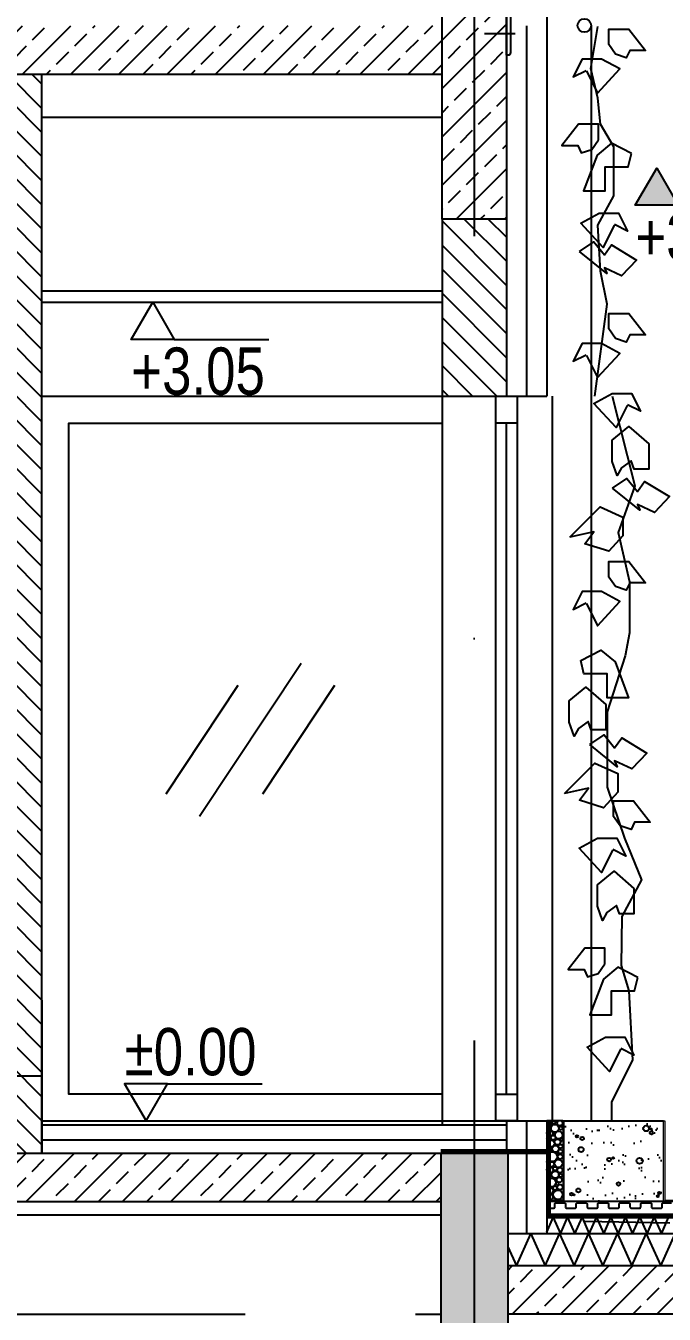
# Model space of a CAD drawing. Header units: millimetres. Extents: x -135140 to 267856, y -70704 to 149933.
# Drawn here: x -45246 to -42869, y 91517 to 96317 of the extents above; entities that cross this region are included whole.
import ezdxf

# ---------------------------------------------------------------- set-up
doc = ezdxf.new("R2010")
doc.units = ezdxf.units.MM
doc.header["$LTSCALE"] = 99.9
for name, pattern in [('0707_PB_080619_gn_xref$0$ACAD_ISO03W100', [30, 12, -18]), ('ACAD_ISO10W100', [18, 12, -3, 0, -3]), ('AUDIT_D_080509132939-0', [0]), ('HIDDEN', [9.525, 6.35, -3.175])]:
    doc.linetypes.add(name, pattern=pattern)
for name, color, linetype in [('+48_HACZE', 253, 'Continuous'), ('+48_IZOLACJE', 250, 'Continuous'), ('+48_KOTY', 250, 'Continuous'), ('+48_MEBLE', 251, 'Continuous'), ('+48_OSIE', 8, 'Continuous'), ('+48_POSADZKA', 250, 'Continuous'), ('+48_PRZEKRÓJ', 250, 'Continuous'), ('+48_SCIANY', 250, 'Continuous'), ('+48_STOLARKA OKNA', 250, 'Continuous'), ('+48_STOLARKA_OKNA', 250, 'Continuous'), ('+48_SUFITY_PODWIESZANE', 250, 'Continuous'), ('+48_WEŁNA', 252, 'Continuous'), ('+48_WIDOK', 250, 'Continuous'), ('+48_ZIELEŃ', 250, 'Continuous'), ('1_CIENKA', 252, 'Continuous')]:
    doc.layers.add(name, color=color, linetype=linetype)
doc.layers.add('m1-działowe', color=250, linetype='Continuous', lineweight=13)
doc.styles.add('WRP_ARIAL', font='ARIAL.TTF', dxfattribs={"width": 0.8})
doc.linetypes.add('BATTING', pattern='A,0.00254,-2.54,[134,ltypeshp.shx,S=2.54,R=0,X=-2.54,Y=0],-5.08,[134,ltypeshp.shx,S=2.54,R=180,X=2.54,Y=0],-2.54', length=10.16254)

# ---------------------------------------------------------------- blocks, each defined once
blk = doc.blocks.new('koty')
at = {"layer": '+48_KOTY', "color": 3, "ltscale": 5}
blk.add_line((70403.15, 11224.99), (70423.15, 11224.99), dxfattribs=at)
blk.add_lwpolyline([(70398.6, 11217.11), (70403.15, 11224.99), (70394.05, 11224.99)], close=True, dxfattribs=at)
at = {"layer": '+48_KOTY', "color": 3, "style": 'WRP_ARIAL', "width": 0.8}
blk.add_attdef('POZIOM', (70403.19, 11226.78), '', height=10, dxfattribs=at)

msp = doc.modelspace()

# ---------------------------------------------------------------- hatches: boundary and pattern name
at = {"layer": '+48_HACZE', "linetype": 'AUDIT_D_080509132939-0'}
h = msp.add_hatch(dxfattribs=at)
h.set_pattern_fill('ANSI33', color=256, scale=20, angle=180, style=0)
h.set_pattern_definition([(225, (-740631.18, -76045.33), (89.802561, -89.802561), []), (225, (-740720.98, -76045.33), (89.802561, -89.802561), [63.5, -31.75])])
edge = h.paths.add_edge_path()
edge.add_line((-43456.3, 95597.4), (-43696.3, 95597.4))
edge.add_line((-43696.3, 95597.4), (-43696.3, 96137.4))
edge.add_line((-43696.3, 96137.4), (-50546.3, 96137.4))
edge.add_line((-50546.3, 96137.4), (-50546.3, 95842.7))
edge.add_line((-50546.3, 95842.7), (-52296.3, 95842.7))
edge.add_line((-52296.3, 95842.7), (-52296.3, 96397.4))
edge.add_line((-52296.3, 96397.4), (-52056.3, 96397.4))
edge.add_line((-52056.3, 96397.4), (-52056.3, 96047.4))
edge.add_line((-52056.3, 96047.4), (-50746.3, 96047.4))
edge.add_line((-50746.3, 96047.4), (-50746.3, 96317.4))
edge.add_line((-50746.3, 96317.4), (-43696.3, 96317.4))
edge.add_line((-43696.3, 96317.4), (-43696.3, 96397.4))
edge.add_line((-43696.3, 96397.4), (-43456.3, 96397.4))
edge.add_line((-43456.3, 96397.4), (-43456.3, 95597.4))
at = {"layer": '+48_HACZE'}
h = msp.add_hatch(dxfattribs=at)
h.set_pattern_fill('ANSI31', color=256, scale=20, angle=90, style=0)
h.set_pattern_definition([(135, (-740631.18, -58167.61), (-44.9012806, -44.9012806), [])])
h.paths.add_polyline_path([(-45186.3, 92404), (-45306.3, 92404), (-45306.3, 92117.4), (-45186.3, 92117.4)])
h.paths.add_polyline_path([(-45186.3, 93456.9), (-45306.3, 93529.4), (-45306.3, 92404), (-45186.3, 92404)])
h.paths.add_polyline_path([(-45186.3, 94263.8), (-45306.3, 94263.8), (-45306.3, 93529.4), (-45186.3, 93456.9)])
h.paths.add_polyline_path([(-45186.3, 95977.4), (-45306.3, 95977.4), (-45306.3, 94263.8), (-45186.3, 94263.8)])
h.paths.add_polyline_path([(-45186.3, 96137.4), (-45306.3, 96137.4), (-45306.3, 95977.4), (-45186.3, 95977.4)])
h = msp.add_hatch(dxfattribs=at)
h.set_pattern_fill('ANSI31', color=256, scale=20, angle=90, style=0)
h.set_pattern_definition([(135, (-740631.18, -76045.325), (-44.9012806, -44.9012806), [])])
h.paths.add_polyline_path([(-43576.3, 95597.4), (-43696.3, 95597.4), (-43696.3, 94937.4), (-43576.3, 94937.4)])
h.paths.add_polyline_path([(-43456.3, 95597.4), (-43576.3, 95597.4), (-43576.3, 94937.4), (-43456.3, 94937.4)])
at = {"layer": '+48_HACZE', "ltscale": 0.15}
h = msp.add_hatch(dxfattribs=at)
h.set_pattern_fill('AR-SAND', color=256, scale=2, style=0)
h.set_pattern_definition([(37.5, (-740631.18, -76045.325), (-3.200063, 97.8826475), [0, -77.216, 0, -86.36, 0, -82.55]), (7.5, (-740631.18, -76045.33), (89.904657, 143.36502), [0, -41.656, 0, -69.596, 0, -26.67]), (327.5, (-740693.66, -76045.325), (158.198474, 0.287437), [0, -25.4, 0, -91.44, 0, -119.38]), (317.5, (-740693.66, -76045.33), (152.71129, 44.585865), [0, -12.7, 0, -59.944, 0, -68.58])])
h.paths.add_polyline_path([(-43241.3, 92237.4), (-42871.3, 92237.4), (-42871.3, 91937.4), (-43241.3, 91937.4)])
at = {"layer": '+48_HACZE', "linetype": 'Continuous'}
h = msp.add_hatch(dxfattribs=at)
h.set_pattern_fill('ANSI33', color=256, scale=20, style=0)
h.set_pattern_definition([(45, (-740631.18, -76045.33), (-89.802561, 89.802561), []), (45, (-740541.38, -76045.33), (-89.802561, 89.802561), [63.5, -31.75])])
h.paths.add_polyline_path([(-27701.3, 88687.4), (-27701.3, 89087.4), (-27851.3, 89087.4), (-27851.3, 91867.4), (-28101.3, 91867.4), (-28101.3, 89087.4), (-28501.3, 89087.4), (-28501.3, 90087.4), (-28751.3, 90087.4), (-28751.3, 89087.4), (-32551.3, 89087.4), (-32551.3, 90087.4), (-32801.3, 90087.4), (-32801.3, 89087.4), (-35838.8, 89087.4), (-35838.8, 88587.4), (-36338.8, 88587.4), (-36338.8, 89087.4), (-38251.3, 89087.4), (-38251.3, 91937.4), (-38076.3, 91937.4), (-38076.3, 92117.4), (-38501.3, 92117.4), (-38501.3, 89087.4), (-43451.3, 89087.4), (-43451.3, 92117.4), (-43701.3, 92117.4), (-43701.3, 89087.4), (-52051.3, 89087.4), (-52051.3, 92117.4), (-52301.3, 92117.4), (-52301.3, 89087.4), (-52451.3, 89087.4), (-52451.3, 88687.4), (-37038.8, 88687.4), (-36638.8, 88287.4), (-35538.8, 88287.4), (-35138.8, 88687.4)])
h = msp.add_hatch(dxfattribs=at)
h.set_pattern_fill('ANSI33', color=256, scale=20, style=0)
h.set_pattern_definition([(45, (-740631.18, -58167.61), (-89.802561, 89.802561), []), (45, (-740541.38, -58167.61), (-89.802561, 89.802561), [63.5, -31.75])])
h.paths.add_polyline_path([(-43701.3, 92117.4), (-47651.3, 92117.4), (-47651.3, 91937.4), (-43701.3, 91937.4)])
h = msp.add_hatch(dxfattribs=at)
h.set_pattern_fill('ANSI33', color=256, scale=20, style=0)
h.set_pattern_definition([(45, (-651030.33, -76045.33), (-89.80256, 89.80256), []), (45, (-650940.53, -76045.33), (-89.80256, 89.80256), [63.5, -31.75])])
h.paths.add_polyline_path([(-38501.3, 91697.4), (-43451.3, 91697.4), (-43451.3, 91517.4), (-38501.3, 91517.4)])
at = {"layer": '+48_KOTY'}
msp.add_hatch(color=256, dxfattribs=at).paths.add_polyline_path([(-42816.7, 95648.7), (-42976.8, 95648.7), (-42896.7, 95787.4)])

# ---------------------------------------------------------------- linework, layer by layer
at = {"layer": '+48_HACZE', "ltscale": 0.15}
msp.add_line((-43241.3, 92237.4), (-42871.3, 92237.4), dxfattribs=at)
for points in [[(-43424, 96287.5), (-43538.3, 96287.5)], [(-43701.3, 92117.4), (-43306.3, 92117.4), (-43306.3, 91877.4), (-38646.3, 91877.4), (-38646.3, 92117.4), (-38256.3, 92117.4)]]:
    msp.add_lwpolyline(points, dxfattribs=at)
at = {"layer": '+48_HACZE', "ltscale": 0.1}
for centre, radius in [((-43296.9, 92229.1), 8.36), ((-43297.7, 92213.7), 6.37), ((-43276.1, 92210.5), 14.3), ((-43280.6, 92231.5), 6.24), ((-42936.3, 92209.4), 10.6), ((-42918.1, 92207.4), 2.15), ((-43294.8, 92191.5), 10.8), ((-43193.7, 92179.7), 4.34), ((-43174.4, 92172.2), 6.32), ((-42916.8, 92193.1), 5.66), ((-43178.5, 92130.7), 9.55), ((-43074, 92093.8), 6.83), ((-43058.7, 92099.5), 3.13), ((-42960.5, 92088.8), 11.4), ((-43214.6, 91964.9), 5.07), ((-43188.5, 91978.5), 7.43), ((-43039, 92002.8), 6.61), ((-42887.3, 91969), 4.32), ((-43204.7, 91962.1), 2.07), ((-42893, 91957.1), 3.65)]:
    msp.add_circle(centre, radius, dxfattribs=at)
at = {"layer": '+48_HACZE', "ltscale": 0.15}
for centre, radius in [((-43257.3, 92229.4), 10.2), ((-43254.1, 92210.4), 6.48), ((-43298.9, 92172.6), 6.8), ((-43290.4, 92153.6), 12.6), ((-43282.6, 92175.1), 8.28), ((-43279.1, 92191.6), 4.05), ((-43266.2, 92158.7), 10.8), ((-43261.6, 92184.9), 13.9), ((-43251.7, 92167.3), 4.81), ((-43296, 92131.3), 9.04), ((-43285.7, 92104.8), 18), ((-43273.9, 92133.6), 12.2), ((-43265.3, 92115.8), 4.41), ((-43256.5, 92104.2), 9), ((-43255.2, 92123.7), 7.77), ((-43255, 92142.6), 7.53), ((-43301.1, 92085.9), 4.84), ((-43294.2, 92054.7), 11.2), ((-43288.5, 92076.1), 9.38), ((-43275.2, 92059.7), 7.41), ((-43262.7, 92079.2), 14.6), ((-43297.6, 92034.4), 7.31), ((-43288.5, 92008.4), 16.4), ((-43275.2, 92037.3), 13.1), ((-43259.8, 92018.3), 9.83), ((-43257.3, 92054), 9.52), ((-43254.5, 92035.1), 6.62), ((-43293.8, 91977.2), 11.2), ((-43275.6, 91987.2), 7.23), ((-43265, 91962.6), 17.5), ((-43266.8, 92003.8), 5.21), ((-43257.3, 91991.1), 9.84), ((-43293.3, 91954.1), 9.61)]:
    msp.add_circle(centre, radius, dxfattribs=at)
at = {"layer": '+48_IZOLACJE', "linetype": '0707_PB_080619_gn_xref$0$ACAD_ISO03W100', "ltscale": 0.3, "const_width": 16}
for points in [[(-43298.3, 92237.4), (-43298.3, 91885.4), (-38654.3, 91885.4), (-38654.3, 92237.4)], [(-43701.3, 92125.4), (-43306.3, 92125.4)]]:
    msp.add_lwpolyline(points, dxfattribs=at)
at = {"layer": '+48_KOTY'}
msp.add_lwpolyline([(-42816.7, 95648.7), (-42976.8, 95648.7), (-42896.7, 95787.4), (-42816.7, 95648.7)], dxfattribs=at)
at = {"layer": '+48_MEBLE'}
for p, q in [((-45186.3, 94937.4), (-43696.3, 94937.4)), ((-44598.9, 93373.4), (-44220.5, 93943.4)), ((-44723.9, 93456.4), (-44455.6, 93860.4)), ((-44363.8, 93456.4), (-44095.5, 93860.4))]:
    msp.add_line(p, q, dxfattribs=at)
for points in [[(-43696.3, 94937.4), (-43696.3, 92222.4)], [(-43286.3, 94937.4), (-43286.3, 92222.4)], [(-43696.3, 92337.4), (-45086.3, 92337.4), (-45086.3, 94837.4), (-43696.3, 94837.4)]]:
    msp.add_lwpolyline(points, dxfattribs=at)
at = {"layer": '+48_OSIE', "linetype": 'ACAD_ISO10W100', "ltscale": 5}
msp.add_line((-43576.3, 101527.7), (-43576.3, 87128.9), dxfattribs=at)
at = {"layer": '+48_POSADZKA'}
msp.add_line((-45186.3, 92237.4), (-43456.3, 92237.4), dxfattribs=at)
at = {"layer": '+48_PRZEKRÓJ', "ltscale": 2}
msp.add_line((-50546.3, 96137.4), (-43696.3, 96137.4), dxfattribs=at)
at = {"layer": '+48_PRZEKRÓJ'}
msp.add_line((-43696.3, 95941.3), (-43696.3, 96137.4), dxfattribs=at)
msp.add_line((-43696.3, 95941.3), (-43696.3, 96137.4), dxfattribs=at)
for points in [[(-45186.3, 92687.4), (-45186.3, 92117.4)], [(-52301.3, 89087.4), (-52301.3, 92117.4), (-43451.3, 92117.4), (-43451.3, 89087.4)], [(-43701.3, 92117.4), (-43701.3, 89087.4)], [(-47651.3, 91937.4), (-43701.3, 91937.4)]]:
    msp.add_lwpolyline(points, dxfattribs=at)
at = {"layer": '+48_SCIANY'}
for p, q in [((-45186.3, 92117.4), (-45186.3, 96137.4)), ((-43696.3, 95597.4), (-43696.3, 94937.4)), ((-43456.3, 95597.4), (-43456.3, 94937.4)), ((-43456.3, 92237.4), (-43456.3, 92117.4))]:
    msp.add_line(p, q, dxfattribs=at)
at = {"layer": '+48_SCIANY', "ltscale": 0.1}
for p, q in [((-42806.3, 91697.4), (-43451.3, 91697.4)), ((-38501.3, 91517.4), (-43451.3, 91517.4))]:
    msp.add_line(p, q, dxfattribs=at)
at = {"layer": '+48_SCIANY'}
msp.add_lwpolyline([(-43696.3, 96397.4), (-43456.3, 96397.4), (-43456.3, 95597.4), (-43696.3, 95597.4)], close=True, dxfattribs=at)
at = {"layer": '+48_SCIANY', "ltscale": 0.15}
for points in [[(-43696.3, 94937.4), (-43456.3, 94937.4)], [(-43456.3, 92237.4), (-43306.3, 92237.4)]]:
    msp.add_lwpolyline(points, dxfattribs=at)
at = {"layer": '+48_SCIANY', "ltscale": 0.1}
msp.add_lwpolyline([(-43701.3, 92117.4), (-43451.3, 92117.4)], dxfattribs=at)
at = {"layer": '+48_STOLARKA OKNA'}
for points in [[(-43416.3, 94937.4), (-43416.3, 92237.4), (-43496.3, 92237.4), (-43496.3, 94937.4)], [(-43416.3, 94937.4), (-43416.3, 94837.4), (-43496.3, 94837.4), (-43496.3, 94937.4)], [(-43416.3, 92337.4), (-43416.3, 92237.4), (-43496.3, 92237.4), (-43496.3, 92337.4)]]:
    msp.add_lwpolyline(points, close=True, dxfattribs=at)
msp.add_lwpolyline([(-43456.3, 92337.4), (-43456.3, 94837.4)], dxfattribs=at)
at = {"layer": '+48_STOLARKA_OKNA'}
msp.add_lwpolyline([(-43456.3, 96207.5), (-43456.3, 96387.5), (-43306.3, 96387.5), (-43306.3, 96382.5, -0.414214), (-43316.3, 96372.5), (-43426.3, 96372.5, 0.414214), (-43441.3, 96357.5), (-43441.3, 96217.5, -0.414214), (-43451.3, 96207.5), (-43456.3, 96207.5)], format="xyb", dxfattribs=at)
at = {"layer": '+48_SUFITY_PODWIESZANE', "ltscale": 3}
for p, q in [((-45186.3, 95329.9), (-43696.3, 95329.9)), ((-45186.3, 95287.4), (-43696.3, 95287.4))]:
    msp.add_line(p, q, dxfattribs=at)
at = {"layer": '+48_WEŁNA', "linetype": 'BATTING', "ltscale": 0.7}
for p, q in [((-43381.3, 96317.4), (-43381.3, 94937.4)), ((-43381.3, 92237.4), (-43381.3, 91817.4))]:
    msp.add_line(p, q, dxfattribs=at)
at = {"layer": '+48_WEŁNA'}
msp.add_lwpolyline([(-47601.3, 91887.4), (-43701.3, 91887.4)], dxfattribs=at)
at = {"layer": '+48_WIDOK'}
for p, q in [((-43306.3, 96372.3), (-43306.3, 94937.4)), ((-43141.3, 96318.4), (-43141.3, 92237.4)), ((-45186.3, 92222.4), (-43456.3, 92222.4)), ((-43306.3, 92237.4), (-43306.3, 91817.4)), ((-45186.3, 92167.4), (-43456.3, 92167.4)), ((-38646.3, 91937.4), (-43306.3, 91937.4)), ((-38646.3, 91877.4), (-43306.3, 91877.4)), ((-38501.3, 91817.4), (-43451.3, 91817.4))]:
    msp.add_line(p, q, dxfattribs=at)
at = {"layer": '+48_WIDOK', "ltscale": 2}
msp.add_line((-45186.3, 95977.4), (-43696.3, 95977.4), dxfattribs=at)
at = {"layer": '+48_WIDOK', "ltscale": 0.15}
msp.add_line((-43246.3, 92237.4), (-43306.3, 92237.4), dxfattribs=at)
at = {"layer": '+48_WIDOK', "linetype": 'HIDDEN', "ltscale": 2}
msp.add_line((-47601.3, 91517.4), (-43701.3, 91517.4), dxfattribs=at)
at = {"layer": '+48_WIDOK'}
msp.add_lwpolyline([(-43456.3, 94937.4), (-43306.3, 94937.4)], dxfattribs=at)
at = {"layer": '+48_WIDOK', "linetype": 'HIDDEN', "ltscale": 2}
msp.add_lwpolyline([(-45186.3, 92237.4), (-45186.3, 92404), (-45464.3, 92404)], dxfattribs=at)
at = {"layer": '+48_WIDOK'}
msp.add_circle((-43166.3, 96318.4), 25, dxfattribs=at)
at = {"layer": '+48_ZIELEŃ'}
for points in [[(-43127.4, 94937.4), (-43081.6, 95279.7), (-43106.3, 95402.6), (-43116.3, 95574.4), (-43056.2, 95683.7), (-43056.2, 95866.4), (-43106.3, 95950.3), (-43116.3, 96047.9), (-43142.4, 96157.8), (-43116.3, 96314.7)], [(-43075.5, 96247.3), (-43075.5, 96305.1), (-43000.8, 96305.1), (-42938.1, 96225.6), (-42997.5, 96225.6), (-43010, 96198.5), (-43050.7, 96211.8), (-43075.5, 96247.3)], [(-43158.4, 96148.9), (-43116.9, 96066), (-43033.9, 96156.4), (-43101.8, 96193.5), (-43174.1, 96193.5), (-43207.4, 96126.8), (-43159.4, 96150.9)], [(-43113.2, 95892.5), (-43113.2, 95950.3), (-43187.9, 95950.3), (-43250.5, 95870.8), (-43191.1, 95870.8), (-43178.6, 95843.7), (-43137.9, 95857), (-43113.2, 95892.5)], [(-42991.2, 95841.7), (-43065.3, 95880.2), (-43118.7, 95835.8), (-43169.1, 95702.5), (-43089, 95702.5), (-43089, 95791.4), (-43003, 95791.4), (-42991.2, 95841.7)], [(-43054.8, 95574.8), (-43096.3, 95491.9), (-43179.2, 95582.3), (-43111.4, 95619.4), (-43039.1, 95619.4), (-43005.7, 95552.7), (-43053.8, 95576.8)], [(-43184.5, 95476.4), (-43130.8, 95512.9), (-43091.8, 95464.2), (-43065, 95500.7), (-42972.4, 95444.7), (-43028.4, 95386.2), (-43091.8, 95415.4), (-43082.5, 95393.9), (-43184.5, 95476.4)], [(-43075.5, 95187.9), (-43075.5, 95245.7), (-43000.8, 95245.7), (-42938.1, 95166.2), (-42997.5, 95166.2), (-43010, 95139.1), (-43050.7, 95152.4), (-43075.5, 95187.9)], [(-43158.4, 95089.5), (-43116.9, 95006.6), (-43033.9, 95097), (-43101.8, 95134.1), (-43174.1, 95134.1), (-43207.4, 95067.4), (-43159.4, 95091.5)], [(-43006.3, 94903.1), (-43047.8, 94820.2), (-43130.7, 94910.6), (-43062.9, 94947.7), (-42990.6, 94947.7), (-42957.2, 94881.1), (-43005.3, 94905.1)], [(-43062.4, 94937.4), (-42978.6, 94603.8), (-43039.8, 94429.8), (-42998.1, 94245.8), (-42998.1, 94056.2), (-43013.8, 93969.6), (-43081.8, 93761), (-43081.8, 93481.4), (-43016.7, 93290.7), (-42953.3, 93135.4), (-43026.1, 92999.3), (-43028.9, 92816.4), (-43000.3, 92721.7), (-42986.9, 92463.6), (-43065.6, 92309.2), (-43065.6, 92237.4)], [(-43062.2, 94694.6), (-43062.2, 94774.1), (-43000.1, 94824.5), (-42926.4, 94760.5), (-42926.4, 94665.6), (-42980.7, 94665.6), (-42991.8, 94696.8), (-43028, 94671.1), (-43044.2, 94641.5), (-43062.2, 94694.6)], [(-43061.6, 94594.9), (-43007.9, 94631.4), (-42968.9, 94582.7), (-42942.1, 94619.2), (-42849.5, 94563.2), (-42905.5, 94504.7), (-42968.9, 94534), (-42959.6, 94512.4), (-43061.6, 94594.9)], [(-43220.2, 94412.7), (-43107.6, 94525.2), (-43022.6, 94487), (-43022.6, 94416.9), (-43075.7, 94359.6), (-43164.9, 94387.2), (-43131, 94431.8), (-43220.2, 94412.7)], [(-43075.5, 94263.5), (-43075.5, 94321.3), (-43000.8, 94321.3), (-42938.1, 94241.9), (-42997.5, 94241.9), (-43010, 94214.7), (-43050.7, 94228), (-43075.5, 94263.5)], [(-43158.4, 94165.1), (-43116.9, 94082.2), (-43033.9, 94172.7), (-43101.8, 94209.7), (-43174.1, 94209.7), (-43207.4, 94143.1), (-43159.4, 94167.1)], [(-43179.5, 93953.3), (-43105.4, 93991.8), (-43052.1, 93947.4), (-43001.7, 93814.1), (-43081.7, 93814.1), (-43081.7, 93903), (-43167.7, 93903), (-43179.5, 93953.3)], [(-43222.4, 93723.5), (-43222.4, 93803), (-43160.4, 93853.4), (-43086.7, 93789.4), (-43086.7, 93694.5), (-43141, 93694.5), (-43152.1, 93725.7), (-43188.3, 93700), (-43204.5, 93670.4), (-43222.4, 93723.5)], [(-43146, 93639.7), (-43092.4, 93676.3), (-43053.4, 93627.5), (-43026.5, 93664.1), (-42933.9, 93608.1), (-42990, 93549.6), (-43053.4, 93578.8), (-43044, 93557.2), (-43146, 93639.7)], [(-43239.6, 93457.6), (-43127, 93570.1), (-43042, 93531.8), (-43042, 93461.8), (-43095.2, 93404.5), (-43184.4, 93432.1), (-43150.4, 93476.7), (-43239.6, 93457.6)], [(-43058, 93372.1), (-43058, 93429.9), (-42983.3, 93429.9), (-42920.6, 93350.4), (-42980.1, 93350.4), (-42992.5, 93323.3), (-43033.2, 93336.6), (-43058, 93372.1)], [(-43061.3, 93246.1), (-43102.8, 93163.2), (-43185.7, 93253.6), (-43117.9, 93290.7), (-43045.6, 93290.7), (-43012.2, 93224), (-43060.3, 93248.1)], [(-43117.2, 93037.6), (-43117.2, 93117), (-43055.1, 93167.4), (-42981.4, 93103.5), (-42981.4, 93008.5), (-43035.7, 93008.5), (-43046.8, 93039.7), (-43083, 93014), (-43099.2, 92984.5), (-43117.2, 93037.6)], [(-43089.5, 92822.8), (-43089.5, 92880.6), (-43164.2, 92880.6), (-43226.9, 92801.1), (-43167.4, 92801.1), (-43155, 92774), (-43114.3, 92787.3), (-43089.5, 92822.8)], [(-42967.5, 92772), (-43041.6, 92810.5), (-43095, 92766.1), (-43145.4, 92632.8), (-43065.3, 92632.8), (-43065.3, 92721.7), (-42979.4, 92721.7), (-42967.5, 92772)], [(-43031.1, 92505.1), (-43072.6, 92422.2), (-43155.6, 92512.6), (-43087.7, 92549.7), (-43015.4, 92549.7), (-42982, 92483), (-43030.1, 92507.1)]]:
    msp.add_lwpolyline(points, dxfattribs=at)
at = {"layer": '1_CIENKA', "linetype": 'HIDDEN', "lineweight": -3, "ltscale": 0.5}
msp.add_line((-40945.1, 91817.4), (-43306.3, 91866.3), dxfattribs=at)
at = {"layer": '1_CIENKA', "lineweight": -3}
msp.add_lwpolyline([(-43306.3, 91912.4), (-43281.3, 91912.4, 0.414214), (-43276.3, 91917.4), (-43276.3, 91927.4, -0.414214), (-43271.3, 91932.4), (-43241.3, 91932.4, -0.414214), (-43236.3, 91927.4), (-43236.3, 91917.4, 0.414214), (-43231.3, 91912.4), (-43201.3, 91912.4, 0.414214), (-43196.3, 91917.4), (-43196.3, 91927.4, -0.414214), (-43191.3, 91932.4), (-43161.3, 91932.4, -0.414214), (-43156.3, 91927.4), (-43156.3, 91917.4, 0.414214), (-43151.3, 91912.4), (-43121.3, 91912.4, 0.414214), (-43116.3, 91917.4), (-43116.3, 91927.4, -0.414214), (-43111.3, 91932.4), (-43081.3, 91932.4, -0.414214), (-43076.3, 91927.4), (-43076.3, 91917.4, 0.414214), (-43071.3, 91912.4), (-43041.3, 91912.4, 0.414214), (-43036.3, 91917.4), (-43036.3, 91927.4, -0.414214), (-43031.3, 91932.4), (-43001.3, 91932.4, -0.414214), (-42996.3, 91927.4), (-42996.3, 91917.4, 0.414214), (-42991.3, 91912.4), (-42976.3, 91912.4), (-42961.3, 91912.4, 0.414214), (-42956.3, 91917.4), (-42956.3, 91927.4, -0.414214), (-42951.3, 91932.4), (-42921.3, 91932.4, -0.414214), (-42916.3, 91927.4), (-42916.3, 91917.4, 0.414214), (-42911.3, 91912.4), (-42881.3, 91912.4, 0.414214), (-42876.3, 91917.4), (-42876.3, 91927.4, -0.414214), (-42871.3, 91932.4), (-42841.3, 91932.4, -0.414214)], format="xyb", dxfattribs=at)
for points in [[(-43306.3, 91823.7), (-43282.3, 91877.4), (-43255.4, 91817.4), (-43228.5, 91877.4), (-43201.7, 91817.4), (-43174.8, 91877.4), (-43147.9, 91817.4), (-43121, 91877.4), (-43094.2, 91817.4), (-43067.3, 91877.4), (-43040.4, 91817.4), (-43013.5, 91877.4), (-42986.7, 91817.4), (-42959.8, 91877.4), (-42932.9, 91817.4), (-42906, 91877.4), (-42879.2, 91817.4), (-42852.3, 91877.4)], [(-43451.3, 91768.5), (-43419.5, 91697.4), (-43365.7, 91817.4), (-43312, 91697.4), (-43258.2, 91817.4), (-43204.5, 91697.4), (-43150.7, 91817.4), (-43097, 91697.4), (-43043.2, 91817.4), (-42989.5, 91697.4), (-42935.7, 91817.4), (-42882, 91697.4), (-42828.2, 91817.4)]]:
    msp.add_lwpolyline(points, dxfattribs=at)
at = {"layer": 'm1-działowe', "ltscale": 0.1}
for points in [[(-43246.3, 91942.4), (-43306.3, 91942.4), (-43306.3, 91937.4), (-43241.3, 91937.4), (-43241.3, 92237.4), (-43246.3, 92237.4)], [(-42866.3, 91942.4), (-42766.4, 91942.4), (-42766.4, 91937.4), (-42871.3, 91937.4), (-42871.3, 92237.4), (-42866.3, 92237.4)]]:
    msp.add_lwpolyline(points, close=True, dxfattribs=at)

# ---------------------------------------------------------------- block references
at = {"layer": '+48_KOTY'}
ref = msp.add_blockref('koty', (-1281868.3, 293201.6), dxfattribs=dict(at, xscale=-17.59937698941212, yscale=17.59937698948488, zscale=17.59937698949881, rotation=180))
ref.add_attrib('POZIOM', '+3.36', (-42976.5, 95442.9), dxfattribs={"color": 3, "height": 175.99, "style": 'WRP_ARIAL', "width": 0.8})
ref = msp.add_blockref('koty', (-1283745.3, 292701.6), dxfattribs=dict(at, xscale=-17.59937698941212, yscale=17.59937698948488, zscale=17.59937698949881, rotation=180))
ref.add_attrib('POZIOM', '+3.05', (-44853.6, 94942.9), dxfattribs={"color": 3, "height": 175.99, "style": 'WRP_ARIAL', "width": 0.8})
ref = msp.add_blockref('koty', (-1283769.6, -105176.9), dxfattribs=dict(at, xscale=17.59937698941212, yscale=17.59937698948488, zscale=17.59937698949881))
ref.add_attrib('POZIOM', '%%P0.00', (-44877.8, 92407.5), dxfattribs={"color": 3, "height": 175.99, "style": 'WRP_ARIAL', "width": 0.8})

doc.saveas('drawing.dxf')
